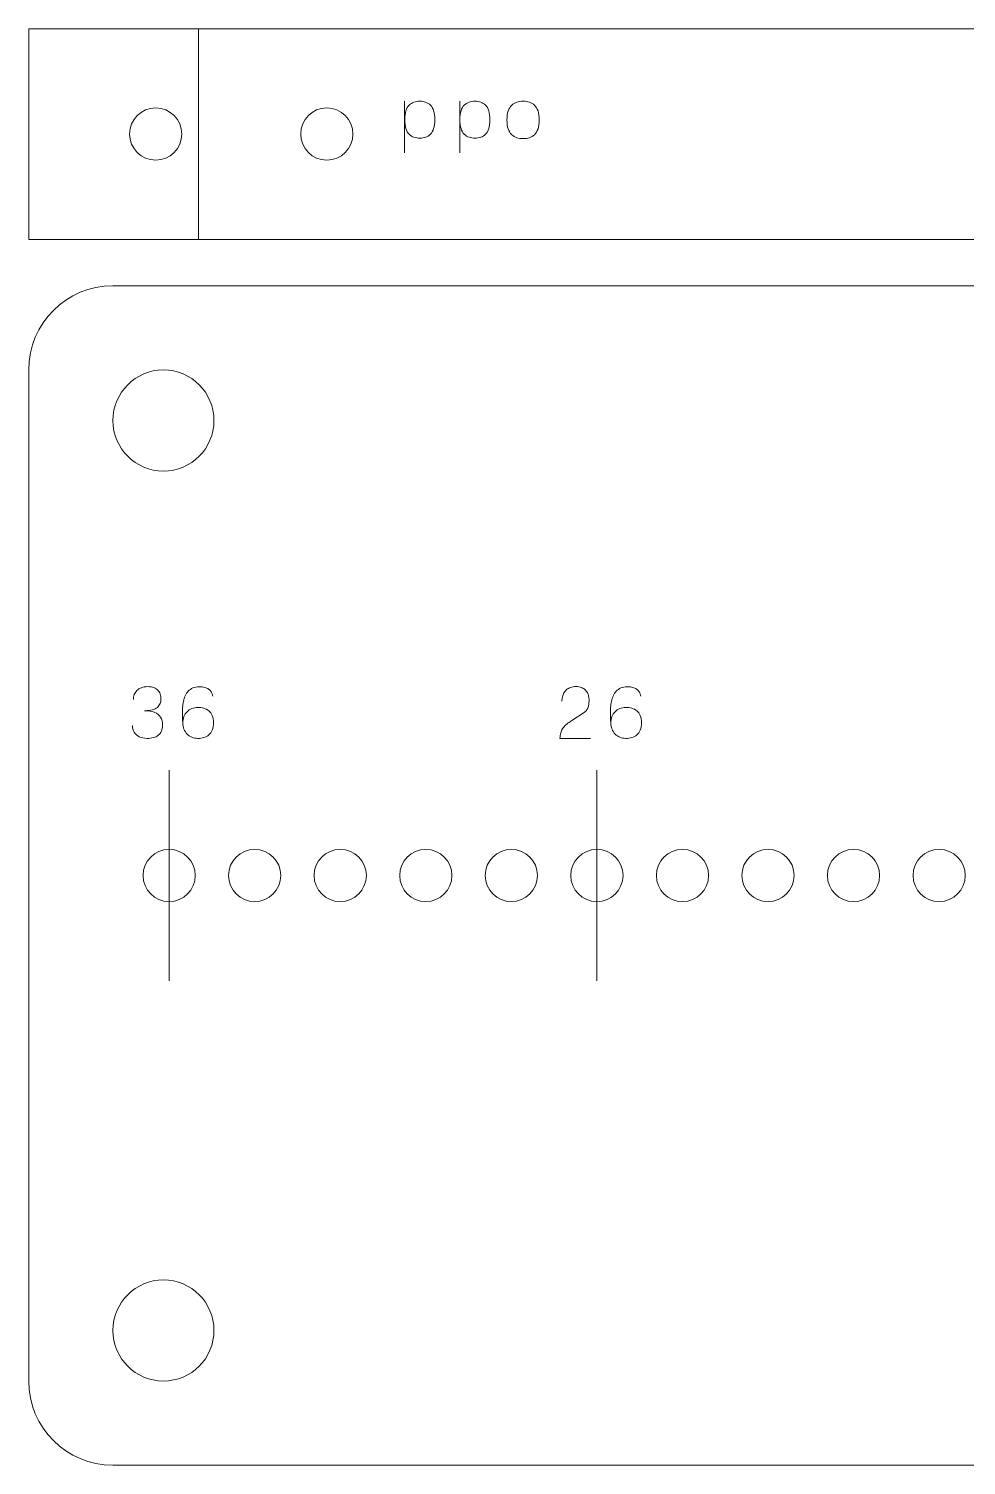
# Model space of a CAD drawing. Header units: centimetres. Extents: x -22.9 to 52.4, y -33.6 to -9.2.
# Drawn here: x -16 to -10.43, y -18.35 to -9.82 of the extents above; entities that cross this region are included whole.
import ezdxf

# ---------------------------------------------------------------- set-up
doc = ezdxf.new("R2010")
doc.units = ezdxf.units.CM
doc.header["$MEASUREMENT"] = 0
doc.layers.add('Layer 1', color=7, linetype='Continuous')

msp = doc.modelspace()

# ---------------------------------------------------------------- linework, layer by layer
at = {"layer": 'Layer 1', "color": 250, "lineweight": 20}
for centre, major_axis in [((-15.20001, -12.15001), (0, 0.3)), ((-15.16625, -14.85), (0, 0.155)), ((-14.65825, -14.85), (0, 0.155)), ((-14.15025, -14.85), (0, 0.155)), ((-13.64225, -14.85), (0, 0.155)), ((-13.13425, -14.85), (0, 0.155)), ((-12.62625, -14.85), (0, 0.155)), ((-12.11825, -14.85), (0, 0.155)), ((-11.61025, -14.85), (0, 0.155)), ((-11.10225, -14.85), (0, 0.155)), ((-10.59425, -14.85), (0, 0.155)), ((-15.20001, -17.55001), (0, 0.3))]:
    msp.add_ellipse(centre, major_axis=major_axis, ratio=1, dxfattribs=at)
for points, knots in [([(-16, -9.825), (-16, -9.825), (-5, -9.825), (-5, -9.825), (-5, -9.825), (-5, -9.825), (-5, -11.075), (-5, -11.075), (-5, -11.075), (-5, -11.075), (-16, -11.075), (-16, -11.075), (-16, -11.075), (-16, -11.075), (-16, -9.825), (-16, -9.825)], [0, 0, 0, 0, 0.25, 0.25, 0.25, 0.25, 0.5, 0.5, 0.5, 0.5, 0.75, 0.75, 0.75, 0.75, 1, 1, 1, 1]), ([(-15.246, -10.605), (-15.33159, -10.605), (-15.401, -10.53559), (-15.401, -10.45), (-15.401, -10.45), (-15.401, -10.36441), (-15.33159, -10.295), (-15.246, -10.295), (-15.246, -10.295), (-15.16041, -10.295), (-15.091, -10.36441), (-15.091, -10.45), (-15.091, -10.45), (-15.091, -10.53559), (-15.16041, -10.605), (-15.246, -10.605)], [0, 0, 0, 0, 0.25, 0.25, 0.25, 0.25, 0.5, 0.5, 0.5, 0.5, 0.75, 0.75, 0.75, 0.75, 1, 1, 1, 1]), ([(-14.23, -10.605), (-14.31559, -10.605), (-14.385, -10.53559), (-14.385, -10.45), (-14.385, -10.45), (-14.385, -10.36441), (-14.31559, -10.295), (-14.23, -10.295), (-14.23, -10.295), (-14.14441, -10.295), (-14.075, -10.36441), (-14.075, -10.45), (-14.075, -10.45), (-14.075, -10.53559), (-14.14441, -10.605), (-14.23, -10.605)], [0, 0, 0, 0, 0.25, 0.25, 0.25, 0.25, 0.5, 0.5, 0.5, 0.5, 0.75, 0.75, 0.75, 0.75, 1, 1, 1, 1]), ([(-16, -17.85), (-16, -17.85), (-16, -11.85), (-16, -11.85), (-16, -11.85), (-16, -11.5739), (-15.7761, -11.35), (-15.5, -11.35), (-15.5, -11.35), (-15.5, -11.35), (-5.5, -11.35), (-5.5, -11.35), (-5.5, -11.35), (-5.2239, -11.35), (-5, -11.5739), (-5, -11.85), (-5, -11.85), (-5, -11.85), (-5, -17.85), (-5, -17.85), (-5, -17.85), (-5, -18.1261), (-5.2239, -18.35), (-5.5, -18.35), (-5.5, -18.35), (-5.5, -18.35), (-15.5, -18.35), (-15.5, -18.35), (-15.5, -18.35), (-15.7761, -18.35), (-16, -18.1261), (-16, -17.85)], [0, 0, 0, 0, 0.125, 0.125, 0.125, 0.125, 0.25, 0.25, 0.25, 0.25, 0.375, 0.375, 0.375, 0.375, 0.5, 0.5, 0.5, 0.5, 0.625, 0.625, 0.625, 0.625, 0.75, 0.75, 0.75, 0.75, 0.875, 0.875, 0.875, 0.875, 1, 1, 1, 1])]:
    msp.add_open_spline(points, degree=3, knots=knots, dxfattribs=at)
at = {"layer": 'Layer 1', "color": 30, "lineweight": 20}
for points in [[(-14.992, -11.075), (-14.992, -11.075), (-14.992, -9.825), (-14.992, -9.825)], [(-15.16625, -14.225), (-15.16625, -14.225), (-15.16625, -15.475), (-15.16625, -15.475)], [(-12.62625, -14.225), (-12.62625, -14.225), (-12.62625, -15.475), (-12.62625, -15.475)]]:
    msp.add_open_spline(points, degree=3, dxfattribs=at)
at = {"layer": 'Layer 1', "color": 30, "lineweight": 9}
for points, knots in [([(-13.76792, -10.5616), (-13.76792, -10.5616), (-13.76792, -10.25553), (-13.76792, -10.25553), (-13.76792, -10.25553), (-13.76792, -10.25553), (-13.76792, -10.5616), (-13.76792, -10.5616)], [0, 0, 0, 0, 0.5, 0.5, 0.5, 0.5, 1, 1, 1, 1]), ([(-13.67775, -10.47397), (-13.6901, -10.47404), (-13.70167, -10.47235), (-13.71247, -10.46882), (-13.71247, -10.46882), (-13.72326, -10.46529), (-13.73279, -10.45936), (-13.74104, -10.45111), (-13.74104, -10.45111), (-13.7493, -10.44285), (-13.75572, -10.43164), (-13.76037, -10.41752), (-13.76037, -10.41752), (-13.76503, -10.40341), (-13.76743, -10.38585), (-13.7675, -10.36475), (-13.7675, -10.36475), (-13.76743, -10.34365), (-13.76503, -10.32609), (-13.76037, -10.31197), (-13.76037, -10.31197), (-13.75572, -10.29786), (-13.7493, -10.28664), (-13.74104, -10.27839), (-13.74104, -10.27839), (-13.73279, -10.27013), (-13.72326, -10.26421), (-13.71247, -10.26068), (-13.71247, -10.26068), (-13.70167, -10.25715), (-13.6901, -10.25546), (-13.67775, -10.25553), (-13.67775, -10.25553), (-13.66541, -10.25546), (-13.65383, -10.25715), (-13.64311, -10.26068), (-13.64311, -10.26068), (-13.63231, -10.26421), (-13.62286, -10.27013), (-13.61468, -10.27839), (-13.61468, -10.27839), (-13.60649, -10.28664), (-13.60007, -10.29786), (-13.59549, -10.31197), (-13.59549, -10.31197), (-13.59083, -10.32609), (-13.5885, -10.34365), (-13.58843, -10.36475), (-13.58843, -10.36475), (-13.5885, -10.38585), (-13.59083, -10.40341), (-13.59549, -10.41752), (-13.59549, -10.41752), (-13.60007, -10.43164), (-13.60649, -10.44285), (-13.61468, -10.45111), (-13.61468, -10.45111), (-13.62286, -10.45936), (-13.63231, -10.46529), (-13.64311, -10.46882), (-13.64311, -10.46882), (-13.65383, -10.47235), (-13.66541, -10.47404), (-13.67775, -10.47397)], [0, 0, 0, 0, 0.0625, 0.0625, 0.0625, 0.0625, 0.125, 0.125, 0.125, 0.125, 0.1875, 0.1875, 0.1875, 0.1875, 0.25, 0.25, 0.25, 0.25, 0.3125, 0.3125, 0.3125, 0.3125, 0.375, 0.375, 0.375, 0.375, 0.4375, 0.4375, 0.4375, 0.4375, 0.5, 0.5, 0.5, 0.5, 0.5625, 0.5625, 0.5625, 0.5625, 0.625, 0.625, 0.625, 0.625, 0.6875, 0.6875, 0.6875, 0.6875, 0.75, 0.75, 0.75, 0.75, 0.8125, 0.8125, 0.8125, 0.8125, 0.875, 0.875, 0.875, 0.875, 0.9375, 0.9375, 0.9375, 0.9375, 1, 1, 1, 1]), ([(-13.67775, -10.47397), (-13.6901, -10.47404), (-13.70167, -10.47235), (-13.71247, -10.46882), (-13.71247, -10.46882), (-13.72326, -10.46529), (-13.73279, -10.45936), (-13.74104, -10.45111), (-13.74104, -10.45111), (-13.7493, -10.44285), (-13.75572, -10.43164), (-13.76037, -10.41752), (-13.76037, -10.41752), (-13.76503, -10.40341), (-13.76743, -10.38585), (-13.7675, -10.36475), (-13.7675, -10.36475), (-13.76743, -10.34365), (-13.76503, -10.32609), (-13.76037, -10.31197), (-13.76037, -10.31197), (-13.75572, -10.29786), (-13.7493, -10.28664), (-13.74104, -10.27839), (-13.74104, -10.27839), (-13.73279, -10.27013), (-13.72326, -10.26421), (-13.71247, -10.26068), (-13.71247, -10.26068), (-13.70167, -10.25715), (-13.6901, -10.25546), (-13.67775, -10.25553), (-13.67775, -10.25553), (-13.66541, -10.25546), (-13.65383, -10.25715), (-13.64311, -10.26068), (-13.64311, -10.26068), (-13.63231, -10.26421), (-13.62286, -10.27013), (-13.61468, -10.27839), (-13.61468, -10.27839), (-13.60649, -10.28664), (-13.60007, -10.29786), (-13.59549, -10.31197), (-13.59549, -10.31197), (-13.59083, -10.32609), (-13.5885, -10.34365), (-13.58843, -10.36475), (-13.58843, -10.36475), (-13.5885, -10.38585), (-13.59083, -10.40341), (-13.59549, -10.41752), (-13.59549, -10.41752), (-13.60007, -10.43164), (-13.60649, -10.44285), (-13.61468, -10.45111), (-13.61468, -10.45111), (-13.62286, -10.45936), (-13.63231, -10.46529), (-13.64311, -10.46882), (-13.64311, -10.46882), (-13.65383, -10.47235), (-13.66541, -10.47404), (-13.67775, -10.47397)], [0, 0, 0, 0, 0.0625, 0.0625, 0.0625, 0.0625, 0.125, 0.125, 0.125, 0.125, 0.1875, 0.1875, 0.1875, 0.1875, 0.25, 0.25, 0.25, 0.25, 0.3125, 0.3125, 0.3125, 0.3125, 0.375, 0.375, 0.375, 0.375, 0.4375, 0.4375, 0.4375, 0.4375, 0.5, 0.5, 0.5, 0.5, 0.5625, 0.5625, 0.5625, 0.5625, 0.625, 0.625, 0.625, 0.625, 0.6875, 0.6875, 0.6875, 0.6875, 0.75, 0.75, 0.75, 0.75, 0.8125, 0.8125, 0.8125, 0.8125, 0.875, 0.875, 0.875, 0.875, 0.9375, 0.9375, 0.9375, 0.9375, 1, 1, 1, 1]), ([(-13.44069, -10.5616), (-13.44069, -10.5616), (-13.44069, -10.25553), (-13.44069, -10.25553), (-13.44069, -10.25553), (-13.44069, -10.25553), (-13.44069, -10.5616), (-13.44069, -10.5616)], [0, 0, 0, 0, 0.5, 0.5, 0.5, 0.5, 1, 1, 1, 1]), ([(-13.35052, -10.47397), (-13.36287, -10.47404), (-13.37444, -10.47235), (-13.38524, -10.46882), (-13.38524, -10.46882), (-13.39603, -10.46529), (-13.40556, -10.45936), (-13.41381, -10.45111), (-13.41381, -10.45111), (-13.42207, -10.44285), (-13.42849, -10.43164), (-13.43314, -10.41752), (-13.43314, -10.41752), (-13.4378, -10.40341), (-13.4402, -10.38585), (-13.44027, -10.36475), (-13.44027, -10.36475), (-13.4402, -10.34365), (-13.4378, -10.32609), (-13.43314, -10.31197), (-13.43314, -10.31197), (-13.42849, -10.29786), (-13.42207, -10.28664), (-13.41381, -10.27839), (-13.41381, -10.27839), (-13.40556, -10.27013), (-13.39603, -10.26421), (-13.38524, -10.26068), (-13.38524, -10.26068), (-13.37444, -10.25715), (-13.36287, -10.25546), (-13.35052, -10.25553), (-13.35052, -10.25553), (-13.33818, -10.25546), (-13.3266, -10.25715), (-13.31588, -10.26068), (-13.31588, -10.26068), (-13.30508, -10.26421), (-13.29563, -10.27013), (-13.28745, -10.27839), (-13.28745, -10.27839), (-13.27926, -10.28664), (-13.27284, -10.29786), (-13.26826, -10.31197), (-13.26826, -10.31197), (-13.2636, -10.32609), (-13.26127, -10.34365), (-13.2612, -10.36475), (-13.2612, -10.36475), (-13.26127, -10.38585), (-13.2636, -10.40341), (-13.26826, -10.41752), (-13.26826, -10.41752), (-13.27284, -10.43164), (-13.27926, -10.44285), (-13.28745, -10.45111), (-13.28745, -10.45111), (-13.29563, -10.45936), (-13.30508, -10.46529), (-13.31588, -10.46882), (-13.31588, -10.46882), (-13.3266, -10.47235), (-13.33818, -10.47404), (-13.35052, -10.47397)], [0, 0, 0, 0, 0.0625, 0.0625, 0.0625, 0.0625, 0.125, 0.125, 0.125, 0.125, 0.1875, 0.1875, 0.1875, 0.1875, 0.25, 0.25, 0.25, 0.25, 0.3125, 0.3125, 0.3125, 0.3125, 0.375, 0.375, 0.375, 0.375, 0.4375, 0.4375, 0.4375, 0.4375, 0.5, 0.5, 0.5, 0.5, 0.5625, 0.5625, 0.5625, 0.5625, 0.625, 0.625, 0.625, 0.625, 0.6875, 0.6875, 0.6875, 0.6875, 0.75, 0.75, 0.75, 0.75, 0.8125, 0.8125, 0.8125, 0.8125, 0.875, 0.875, 0.875, 0.875, 0.9375, 0.9375, 0.9375, 0.9375, 1, 1, 1, 1]), ([(-13.35052, -10.47397), (-13.36287, -10.47404), (-13.37444, -10.47235), (-13.38524, -10.46882), (-13.38524, -10.46882), (-13.39603, -10.46529), (-13.40556, -10.45936), (-13.41381, -10.45111), (-13.41381, -10.45111), (-13.42207, -10.44285), (-13.42849, -10.43164), (-13.43314, -10.41752), (-13.43314, -10.41752), (-13.4378, -10.40341), (-13.4402, -10.38585), (-13.44027, -10.36475), (-13.44027, -10.36475), (-13.4402, -10.34365), (-13.4378, -10.32609), (-13.43314, -10.31197), (-13.43314, -10.31197), (-13.42849, -10.29786), (-13.42207, -10.28664), (-13.41381, -10.27839), (-13.41381, -10.27839), (-13.40556, -10.27013), (-13.39603, -10.26421), (-13.38524, -10.26068), (-13.38524, -10.26068), (-13.37444, -10.25715), (-13.36287, -10.25546), (-13.35052, -10.25553), (-13.35052, -10.25553), (-13.33818, -10.25546), (-13.3266, -10.25715), (-13.31588, -10.26068), (-13.31588, -10.26068), (-13.30508, -10.26421), (-13.29563, -10.27013), (-13.28745, -10.27839), (-13.28745, -10.27839), (-13.27926, -10.28664), (-13.27284, -10.29786), (-13.26826, -10.31197), (-13.26826, -10.31197), (-13.2636, -10.32609), (-13.26127, -10.34365), (-13.2612, -10.36475), (-13.2612, -10.36475), (-13.26127, -10.38585), (-13.2636, -10.40341), (-13.26826, -10.41752), (-13.26826, -10.41752), (-13.27284, -10.43164), (-13.27926, -10.44285), (-13.28745, -10.45111), (-13.28745, -10.45111), (-13.29563, -10.45936), (-13.30508, -10.46529), (-13.31588, -10.46882), (-13.31588, -10.46882), (-13.3266, -10.47235), (-13.33818, -10.47404), (-13.35052, -10.47397)], [0, 0, 0, 0, 0.0625, 0.0625, 0.0625, 0.0625, 0.125, 0.125, 0.125, 0.125, 0.1875, 0.1875, 0.1875, 0.1875, 0.25, 0.25, 0.25, 0.25, 0.3125, 0.3125, 0.3125, 0.3125, 0.375, 0.375, 0.375, 0.375, 0.4375, 0.4375, 0.4375, 0.4375, 0.5, 0.5, 0.5, 0.5, 0.5625, 0.5625, 0.5625, 0.5625, 0.625, 0.625, 0.625, 0.625, 0.6875, 0.6875, 0.6875, 0.6875, 0.75, 0.75, 0.75, 0.75, 0.8125, 0.8125, 0.8125, 0.8125, 0.875, 0.875, 0.875, 0.875, 0.9375, 0.9375, 0.9375, 0.9375, 1, 1, 1, 1]), ([(-13.06436, -10.25553), (-13.07769, -10.25546), (-13.09011, -10.25715), (-13.10168, -10.26075), (-13.10168, -10.26075), (-13.11325, -10.26435), (-13.12348, -10.27035), (-13.13223, -10.27874), (-13.13223, -10.27874), (-13.14105, -10.28714), (-13.14789, -10.2985), (-13.1529, -10.31289), (-13.1529, -10.31289), (-13.15784, -10.32721), (-13.16038, -10.34506), (-13.16045, -10.36644), (-13.16045, -10.36644), (-13.16038, -10.38775), (-13.15784, -10.40553), (-13.1529, -10.41978), (-13.1529, -10.41978), (-13.14789, -10.43403), (-13.14105, -10.44539), (-13.13223, -10.45372), (-13.13223, -10.45372), (-13.12348, -10.46212), (-13.11325, -10.46811), (-13.10168, -10.47171), (-13.10168, -10.47171), (-13.09011, -10.47531), (-13.07769, -10.477), (-13.06436, -10.47693), (-13.06436, -10.47693), (-13.05116, -10.477), (-13.03874, -10.47531), (-13.02717, -10.47171), (-13.02717, -10.47171), (-13.0156, -10.46811), (-13.00544, -10.46212), (-12.99662, -10.45372), (-12.99662, -10.45372), (-12.9878, -10.44539), (-12.98089, -10.43403), (-12.97588, -10.41978), (-12.97588, -10.41978), (-12.97087, -10.40553), (-12.96833, -10.38775), (-12.96826, -10.36644), (-12.96826, -10.36644), (-12.96833, -10.34506), (-12.97087, -10.32721), (-12.97588, -10.31289), (-12.97588, -10.31289), (-12.98089, -10.2985), (-12.9878, -10.28714), (-12.99662, -10.27874), (-12.99662, -10.27874), (-13.00544, -10.27035), (-13.0156, -10.26435), (-13.02717, -10.26075), (-13.02717, -10.26075), (-13.03874, -10.25715), (-13.05116, -10.25546), (-13.06436, -10.25553)], [0, 0, 0, 0, 0.0625, 0.0625, 0.0625, 0.0625, 0.125, 0.125, 0.125, 0.125, 0.1875, 0.1875, 0.1875, 0.1875, 0.25, 0.25, 0.25, 0.25, 0.3125, 0.3125, 0.3125, 0.3125, 0.375, 0.375, 0.375, 0.375, 0.4375, 0.4375, 0.4375, 0.4375, 0.5, 0.5, 0.5, 0.5, 0.5625, 0.5625, 0.5625, 0.5625, 0.625, 0.625, 0.625, 0.625, 0.6875, 0.6875, 0.6875, 0.6875, 0.75, 0.75, 0.75, 0.75, 0.8125, 0.8125, 0.8125, 0.8125, 0.875, 0.875, 0.875, 0.875, 0.9375, 0.9375, 0.9375, 0.9375, 1, 1, 1, 1]), ([(-13.06436, -10.25553), (-13.07769, -10.25546), (-13.09011, -10.25715), (-13.10168, -10.26075), (-13.10168, -10.26075), (-13.11325, -10.26435), (-13.12348, -10.27035), (-13.13223, -10.27874), (-13.13223, -10.27874), (-13.14105, -10.28714), (-13.14789, -10.2985), (-13.1529, -10.31289), (-13.1529, -10.31289), (-13.15784, -10.32721), (-13.16038, -10.34506), (-13.16045, -10.36644), (-13.16045, -10.36644), (-13.16038, -10.38775), (-13.15784, -10.40553), (-13.1529, -10.41978), (-13.1529, -10.41978), (-13.14789, -10.43403), (-13.14105, -10.44539), (-13.13223, -10.45372), (-13.13223, -10.45372), (-13.12348, -10.46212), (-13.11325, -10.46811), (-13.10168, -10.47171), (-13.10168, -10.47171), (-13.09011, -10.47531), (-13.07769, -10.477), (-13.06436, -10.47693), (-13.06436, -10.47693), (-13.05116, -10.477), (-13.03874, -10.47531), (-13.02717, -10.47171), (-13.02717, -10.47171), (-13.0156, -10.46811), (-13.00544, -10.46212), (-12.99662, -10.45372), (-12.99662, -10.45372), (-12.9878, -10.44539), (-12.98089, -10.43403), (-12.97588, -10.41978), (-12.97588, -10.41978), (-12.97087, -10.40553), (-12.96833, -10.38775), (-12.96826, -10.36644), (-12.96826, -10.36644), (-12.96833, -10.34506), (-12.97087, -10.32721), (-12.97588, -10.31289), (-12.97588, -10.31289), (-12.98089, -10.2985), (-12.9878, -10.28714), (-12.99662, -10.27874), (-12.99662, -10.27874), (-13.00544, -10.27035), (-13.0156, -10.26435), (-13.02717, -10.26075), (-13.02717, -10.26075), (-13.03874, -10.25715), (-13.05116, -10.25546), (-13.06436, -10.25553)], [0, 0, 0, 0, 0.0625, 0.0625, 0.0625, 0.0625, 0.125, 0.125, 0.125, 0.125, 0.1875, 0.1875, 0.1875, 0.1875, 0.25, 0.25, 0.25, 0.25, 0.3125, 0.3125, 0.3125, 0.3125, 0.375, 0.375, 0.375, 0.375, 0.4375, 0.4375, 0.4375, 0.4375, 0.5, 0.5, 0.5, 0.5, 0.5625, 0.5625, 0.5625, 0.5625, 0.625, 0.625, 0.625, 0.625, 0.6875, 0.6875, 0.6875, 0.6875, 0.75, 0.75, 0.75, 0.75, 0.8125, 0.8125, 0.8125, 0.8125, 0.875, 0.875, 0.875, 0.875, 0.9375, 0.9375, 0.9375, 0.9375, 1, 1, 1, 1]), ([(-15.38405, -13.95974), (-15.38398, -13.97498), (-15.38045, -13.98824), (-15.37347, -13.99974), (-15.37347, -13.99974), (-15.36648, -14.01117), (-15.35653, -14.02013), (-15.34355, -14.02655), (-15.34355, -14.02655), (-15.33057, -14.03297), (-15.31498, -14.03622), (-15.29684, -14.03636), (-15.29684, -14.03636), (-15.28323, -14.03636), (-15.27088, -14.03495), (-15.25966, -14.03199), (-15.25966, -14.03199), (-15.24851, -14.02902), (-15.23892, -14.02444), (-15.2308, -14.01816), (-15.2308, -14.01816), (-15.22269, -14.01188), (-15.21648, -14.00376), (-15.21204, -13.99389), (-15.21204, -13.99389), (-15.20766, -13.98394), (-15.20548, -13.97201), (-15.20541, -13.95804), (-15.20541, -13.95804), (-15.20533, -13.93942), (-15.20914, -13.92368), (-15.21669, -13.91091), (-15.21669, -13.91091), (-15.22424, -13.89814), (-15.23596, -13.88855), (-15.25169, -13.88199), (-15.25169, -13.88199), (-15.26742, -13.87542), (-15.2876, -13.87211), (-15.31208, -13.87211), (-15.31208, -13.87211), (-15.29381, -13.87218), (-15.2785, -13.87049), (-15.26601, -13.86703), (-15.26601, -13.86703), (-15.25359, -13.86357), (-15.24365, -13.8587), (-15.23617, -13.85235), (-15.23617, -13.85235), (-15.22869, -13.84607), (-15.22326, -13.83859), (-15.22001, -13.82999), (-15.22001, -13.82999), (-15.21669, -13.82145), (-15.21507, -13.81207), (-15.21514, -13.80184), (-15.21514, -13.80184), (-15.21507, -13.7916), (-15.21648, -13.78215), (-15.2193, -13.7734), (-15.2193, -13.7734), (-15.22206, -13.76465), (-15.22657, -13.75696), (-15.23271, -13.7504), (-15.23271, -13.7504), (-15.23885, -13.74384), (-15.24696, -13.73869), (-15.25691, -13.73502), (-15.25691, -13.73502), (-15.26693, -13.73135), (-15.27914, -13.72952), (-15.29346, -13.72945), (-15.29346, -13.72945), (-15.30771, -13.72952), (-15.3202, -13.73163), (-15.33078, -13.73573), (-15.33078, -13.73573), (-15.34144, -13.73982), (-15.35018, -13.74539), (-15.35724, -13.75252), (-15.35724, -13.75252), (-15.36422, -13.75964), (-15.36945, -13.76776), (-15.3729, -13.77693), (-15.3729, -13.77693), (-15.37643, -13.7861), (-15.37812, -13.79584), (-15.37812, -13.80607), (-15.37812, -13.80607), (-15.37812, -13.79584), (-15.37643, -13.7861), (-15.3729, -13.77693), (-15.3729, -13.77693), (-15.36945, -13.76776), (-15.36422, -13.75964), (-15.35724, -13.75252), (-15.35724, -13.75252), (-15.35018, -13.74539), (-15.34144, -13.73982), (-15.33078, -13.73573), (-15.33078, -13.73573), (-15.3202, -13.73163), (-15.30771, -13.72952), (-15.29346, -13.72945), (-15.29346, -13.72945), (-15.27914, -13.72952), (-15.26693, -13.73135), (-15.25691, -13.73502), (-15.25691, -13.73502), (-15.24696, -13.73869), (-15.23885, -13.74384), (-15.23271, -13.7504), (-15.23271, -13.7504), (-15.22657, -13.75696), (-15.22206, -13.76465), (-15.2193, -13.7734), (-15.2193, -13.7734), (-15.21648, -13.78215), (-15.21507, -13.7916), (-15.21514, -13.80184), (-15.21514, -13.80184), (-15.21507, -13.81207), (-15.21669, -13.82145), (-15.22001, -13.82999), (-15.22001, -13.82999), (-15.22326, -13.83859), (-15.22869, -13.84607), (-15.23617, -13.85235), (-15.23617, -13.85235), (-15.24365, -13.8587), (-15.25359, -13.86357), (-15.26601, -13.86703), (-15.26601, -13.86703), (-15.2785, -13.87049), (-15.29381, -13.87218), (-15.31208, -13.87211), (-15.31208, -13.87211), (-15.2876, -13.87211), (-15.26742, -13.87542), (-15.25169, -13.88199), (-15.25169, -13.88199), (-15.23596, -13.88855), (-15.22424, -13.89814), (-15.21669, -13.91091), (-15.21669, -13.91091), (-15.20914, -13.92368), (-15.20533, -13.93942), (-15.20541, -13.95804), (-15.20541, -13.95804), (-15.20548, -13.97201), (-15.20766, -13.98394), (-15.21204, -13.99389), (-15.21204, -13.99389), (-15.21648, -14.00376), (-15.22269, -14.01188), (-15.2308, -14.01816), (-15.2308, -14.01816), (-15.23892, -14.02444), (-15.24851, -14.02902), (-15.25966, -14.03199), (-15.25966, -14.03199), (-15.27088, -14.03495), (-15.28323, -14.03636), (-15.29684, -14.03636), (-15.29684, -14.03636), (-15.31498, -14.03622), (-15.33057, -14.03297), (-15.34355, -14.02655), (-15.34355, -14.02655), (-15.35653, -14.02013), (-15.36648, -14.01117), (-15.37347, -13.99974), (-15.37347, -13.99974), (-15.38045, -13.98824), (-15.38398, -13.97498), (-15.38405, -13.95974)], [0, 0, 0, 0, 0.0227273, 0.0227273, 0.0227273, 0.0227273, 0.0454545, 0.0454545, 0.0454545, 0.0454545, 0.0681818, 0.0681818, 0.0681818, 0.0681818, 0.0909091, 0.0909091, 0.0909091, 0.0909091, 0.1136364, 0.1136364, 0.1136364, 0.1136364, 0.1363636, 0.1363636, 0.1363636, 0.1363636, 0.1590909, 0.1590909, 0.1590909, 0.1590909, 0.1818182, 0.1818182, 0.1818182, 0.1818182, 0.2045455, 0.2045455, 0.2045455, 0.2045455, 0.2272727, 0.2272727, 0.2272727, 0.2272727, 0.25, 0.25, 0.25, 0.25, 0.2727273, 0.2727273, 0.2727273, 0.2727273, 0.2954545, 0.2954545, 0.2954545, 0.2954545, 0.3181818, 0.3181818, 0.3181818, 0.3181818, 0.3409091, 0.3409091, 0.3409091, 0.3409091, 0.3636364, 0.3636364, 0.3636364, 0.3636364, 0.3863636, 0.3863636, 0.3863636, 0.3863636, 0.4090909, 0.4090909, 0.4090909, 0.4090909, 0.4318182, 0.4318182, 0.4318182, 0.4318182, 0.4545455, 0.4545455, 0.4545455, 0.4545455, 0.4772727, 0.4772727, 0.4772727, 0.4772727, 0.5, 0.5, 0.5, 0.5, 0.5227273, 0.5227273, 0.5227273, 0.5227273, 0.5454545, 0.5454545, 0.5454545, 0.5454545, 0.5681818, 0.5681818, 0.5681818, 0.5681818, 0.5909091, 0.5909091, 0.5909091, 0.5909091, 0.6136364, 0.6136364, 0.6136364, 0.6136364, 0.6363636, 0.6363636, 0.6363636, 0.6363636, 0.6590909, 0.6590909, 0.6590909, 0.6590909, 0.6818182, 0.6818182, 0.6818182, 0.6818182, 0.7045455, 0.7045455, 0.7045455, 0.7045455, 0.7272727, 0.7272727, 0.7272727, 0.7272727, 0.75, 0.75, 0.75, 0.75, 0.7727273, 0.7727273, 0.7727273, 0.7727273, 0.7954545, 0.7954545, 0.7954545, 0.7954545, 0.8181818, 0.8181818, 0.8181818, 0.8181818, 0.8409091, 0.8409091, 0.8409091, 0.8409091, 0.8636364, 0.8636364, 0.8636364, 0.8636364, 0.8863636, 0.8863636, 0.8863636, 0.8863636, 0.9090909, 0.9090909, 0.9090909, 0.9090909, 0.9318182, 0.9318182, 0.9318182, 0.9318182, 0.9545455, 0.9545455, 0.9545455, 0.9545455, 0.9772727, 0.9772727, 0.9772727, 0.9772727, 1, 1, 1, 1]), ([(-15.0856, -13.9445), (-15.08553, -13.93067), (-15.08328, -13.91818), (-15.07876, -13.90689), (-15.07876, -13.90689), (-15.07432, -13.89567), (-15.06804, -13.88601), (-15.05992, -13.87789), (-15.05992, -13.87789), (-15.05188, -13.86985), (-15.04235, -13.86364), (-15.03149, -13.85927), (-15.03149, -13.85927), (-15.02062, -13.85489), (-15.0087, -13.85271), (-14.99586, -13.85263), (-14.99586, -13.85263), (-14.98295, -13.85256), (-14.97088, -13.85419), (-14.95966, -13.85743), (-14.95966, -13.85743), (-14.94844, -13.86061), (-14.93864, -13.86583), (-14.9301, -13.87303), (-14.9301, -13.87303), (-14.92156, -13.88015), (-14.91486, -13.88961), (-14.91006, -13.90139), (-14.91006, -13.90139), (-14.90527, -13.91317), (-14.9028, -13.92749), (-14.90273, -13.9445), (-14.90273, -13.9445), (-14.9028, -13.9615), (-14.90527, -13.97582), (-14.91006, -13.98761), (-14.91006, -13.98761), (-14.91486, -13.99939), (-14.92156, -14.00884), (-14.9301, -14.01597), (-14.9301, -14.01597), (-14.93864, -14.02317), (-14.94844, -14.02839), (-14.95966, -14.03156), (-14.95966, -14.03156), (-14.97088, -14.03481), (-14.98295, -14.03643), (-14.99586, -14.03636), (-14.99586, -14.03636), (-15.0087, -14.03629), (-15.02048, -14.0341), (-15.03128, -14.02973), (-15.03128, -14.02973), (-15.042, -14.02535), (-15.05131, -14.01914), (-15.05929, -14.01103), (-15.05929, -14.01103), (-15.06726, -14.00299), (-15.07354, -13.99332), (-15.07805, -13.98203), (-15.07805, -13.98203), (-15.08264, -13.97081), (-15.08511, -13.95833), (-15.0856, -13.9445), (-15.0856, -13.9445), (-15.08589, -13.93751), (-15.08624, -13.92919), (-15.08673, -13.91952), (-15.08673, -13.91952), (-15.08723, -13.90978), (-15.08751, -13.8992), (-15.08758, -13.88784), (-15.08758, -13.88784), (-15.08765, -13.87641), (-15.0873, -13.86463), (-15.08638, -13.85256), (-15.08638, -13.85256), (-15.08553, -13.84043), (-15.08384, -13.8285), (-15.08137, -13.81672), (-15.08137, -13.81672), (-15.0789, -13.80501), (-15.07537, -13.79393), (-15.07072, -13.78356), (-15.07072, -13.78356), (-15.06606, -13.77319), (-15.06006, -13.76402), (-15.05265, -13.75604), (-15.05265, -13.75604), (-15.04518, -13.74807), (-15.03607, -13.74179), (-15.02528, -13.73721), (-15.02528, -13.73721), (-15.01448, -13.73269), (-15.00171, -13.73036), (-14.98697, -13.73029), (-14.98697, -13.73029), (-14.97413, -13.73036), (-14.96326, -13.73163), (-14.95423, -13.7341), (-14.95423, -13.7341), (-14.9452, -13.73657), (-14.93779, -13.73989), (-14.93186, -13.74398), (-14.93186, -13.74398), (-14.92601, -13.74814), (-14.92135, -13.75266), (-14.91797, -13.75767), (-14.91797, -13.75767), (-14.91458, -13.76261), (-14.91204, -13.76762), (-14.91049, -13.77263), (-14.91049, -13.77263), (-14.90886, -13.77763), (-14.90781, -13.78229), (-14.90738, -13.7866), (-14.90738, -13.7866), (-14.90781, -13.78229), (-14.90886, -13.77763), (-14.91049, -13.77263), (-14.91049, -13.77263), (-14.91204, -13.76762), (-14.91458, -13.76261), (-14.91797, -13.75767), (-14.91797, -13.75767), (-14.92135, -13.75266), (-14.92601, -13.74814), (-14.93186, -13.74398), (-14.93186, -13.74398), (-14.93779, -13.73989), (-14.9452, -13.73657), (-14.95423, -13.7341), (-14.95423, -13.7341), (-14.96326, -13.73163), (-14.97413, -13.73036), (-14.98697, -13.73029), (-14.98697, -13.73029), (-15.00171, -13.73036), (-15.01448, -13.73269), (-15.02528, -13.73721), (-15.02528, -13.73721), (-15.03607, -13.74179), (-15.04518, -13.74807), (-15.05265, -13.75604), (-15.05265, -13.75604), (-15.06006, -13.76402), (-15.06606, -13.77319), (-15.07072, -13.78356), (-15.07072, -13.78356), (-15.07537, -13.79393), (-15.0789, -13.80501), (-15.08137, -13.81672), (-15.08137, -13.81672), (-15.08384, -13.8285), (-15.08553, -13.84043), (-15.08638, -13.85256), (-15.08638, -13.85256), (-15.0873, -13.86463), (-15.08765, -13.87641), (-15.08758, -13.88784), (-15.08758, -13.88784), (-15.08751, -13.8992), (-15.08723, -13.90978), (-15.08673, -13.91952), (-15.08673, -13.91952), (-15.08624, -13.92919), (-15.08589, -13.93751), (-15.0856, -13.9445), (-15.0856, -13.9445), (-15.08511, -13.95833), (-15.08264, -13.97081), (-15.07805, -13.98203), (-15.07805, -13.98203), (-15.07354, -13.99332), (-15.06726, -14.00299), (-15.05929, -14.01103), (-15.05929, -14.01103), (-15.05131, -14.01914), (-15.042, -14.02535), (-15.03128, -14.02973), (-15.03128, -14.02973), (-15.02048, -14.0341), (-15.0087, -14.03629), (-14.99586, -14.03636), (-14.99586, -14.03636), (-14.98295, -14.03643), (-14.97088, -14.03481), (-14.95966, -14.03156), (-14.95966, -14.03156), (-14.94844, -14.02839), (-14.93864, -14.02317), (-14.9301, -14.01597), (-14.9301, -14.01597), (-14.92156, -14.00884), (-14.91486, -13.99939), (-14.91006, -13.98761), (-14.91006, -13.98761), (-14.90527, -13.97582), (-14.9028, -13.9615), (-14.90273, -13.9445), (-14.90273, -13.9445), (-14.9028, -13.92749), (-14.90527, -13.91317), (-14.91006, -13.90139), (-14.91006, -13.90139), (-14.91486, -13.88961), (-14.92156, -13.88015), (-14.9301, -13.87303), (-14.9301, -13.87303), (-14.93864, -13.86583), (-14.94844, -13.86061), (-14.95966, -13.85743), (-14.95966, -13.85743), (-14.97088, -13.85419), (-14.98295, -13.85256), (-14.99586, -13.85263), (-14.99586, -13.85263), (-15.0087, -13.85271), (-15.02062, -13.85489), (-15.03149, -13.85927), (-15.03149, -13.85927), (-15.04235, -13.86364), (-15.05188, -13.86985), (-15.05992, -13.87789), (-15.05992, -13.87789), (-15.06804, -13.88601), (-15.07432, -13.89567), (-15.07876, -13.90689), (-15.07876, -13.90689), (-15.08328, -13.91818), (-15.08553, -13.93067), (-15.0856, -13.9445)], [0, 0, 0, 0, 0.0172414, 0.0172414, 0.0172414, 0.0172414, 0.0344828, 0.0344828, 0.0344828, 0.0344828, 0.0517241, 0.0517241, 0.0517241, 0.0517241, 0.0689655, 0.0689655, 0.0689655, 0.0689655, 0.0862069, 0.0862069, 0.0862069, 0.0862069, 0.1034483, 0.1034483, 0.1034483, 0.1034483, 0.1206897, 0.1206897, 0.1206897, 0.1206897, 0.137931, 0.137931, 0.137931, 0.137931, 0.1551724, 0.1551724, 0.1551724, 0.1551724, 0.1724138, 0.1724138, 0.1724138, 0.1724138, 0.1896552, 0.1896552, 0.1896552, 0.1896552, 0.2068966, 0.2068966, 0.2068966, 0.2068966, 0.2241379, 0.2241379, 0.2241379, 0.2241379, 0.2413793, 0.2413793, 0.2413793, 0.2413793, 0.2586207, 0.2586207, 0.2586207, 0.2586207, 0.2758621, 0.2758621, 0.2758621, 0.2758621, 0.2931034, 0.2931034, 0.2931034, 0.2931034, 0.3103448, 0.3103448, 0.3103448, 0.3103448, 0.3275862, 0.3275862, 0.3275862, 0.3275862, 0.3448276, 0.3448276, 0.3448276, 0.3448276, 0.362069, 0.362069, 0.362069, 0.362069, 0.3793103, 0.3793103, 0.3793103, 0.3793103, 0.3965517, 0.3965517, 0.3965517, 0.3965517, 0.4137931, 0.4137931, 0.4137931, 0.4137931, 0.4310345, 0.4310345, 0.4310345, 0.4310345, 0.4482759, 0.4482759, 0.4482759, 0.4482759, 0.4655172, 0.4655172, 0.4655172, 0.4655172, 0.4827586, 0.4827586, 0.4827586, 0.4827586, 0.5, 0.5, 0.5, 0.5, 0.5172414, 0.5172414, 0.5172414, 0.5172414, 0.5344828, 0.5344828, 0.5344828, 0.5344828, 0.5517241, 0.5517241, 0.5517241, 0.5517241, 0.5689655, 0.5689655, 0.5689655, 0.5689655, 0.5862069, 0.5862069, 0.5862069, 0.5862069, 0.6034483, 0.6034483, 0.6034483, 0.6034483, 0.6206897, 0.6206897, 0.6206897, 0.6206897, 0.637931, 0.637931, 0.637931, 0.637931, 0.6551724, 0.6551724, 0.6551724, 0.6551724, 0.6724138, 0.6724138, 0.6724138, 0.6724138, 0.6896552, 0.6896552, 0.6896552, 0.6896552, 0.7068966, 0.7068966, 0.7068966, 0.7068966, 0.7241379, 0.7241379, 0.7241379, 0.7241379, 0.7413793, 0.7413793, 0.7413793, 0.7413793, 0.7586207, 0.7586207, 0.7586207, 0.7586207, 0.7758621, 0.7758621, 0.7758621, 0.7758621, 0.7931034, 0.7931034, 0.7931034, 0.7931034, 0.8103448, 0.8103448, 0.8103448, 0.8103448, 0.8275862, 0.8275862, 0.8275862, 0.8275862, 0.8448276, 0.8448276, 0.8448276, 0.8448276, 0.862069, 0.862069, 0.862069, 0.862069, 0.8793103, 0.8793103, 0.8793103, 0.8793103, 0.8965517, 0.8965517, 0.8965517, 0.8965517, 0.9137931, 0.9137931, 0.9137931, 0.9137931, 0.9310345, 0.9310345, 0.9310345, 0.9310345, 0.9482759, 0.9482759, 0.9482759, 0.9482759, 0.9655172, 0.9655172, 0.9655172, 0.9655172, 0.9827586, 0.9827586, 0.9827586, 0.9827586, 1, 1, 1, 1]), ([(-12.66392, -14.03636), (-12.66392, -14.03636), (-12.84553, -14.03636), (-12.84553, -14.03636), (-12.84553, -14.03636), (-12.84518, -14.02408), (-12.84363, -14.01322), (-12.84101, -14.0039), (-12.84101, -14.0039), (-12.83833, -13.99459), (-12.83474, -13.98641), (-12.83029, -13.97935), (-12.83029, -13.97935), (-12.82577, -13.9723), (-12.82062, -13.96602), (-12.81477, -13.96051), (-12.81477, -13.96051), (-12.80891, -13.95494), (-12.80263, -13.94986), (-12.79586, -13.94506), (-12.79586, -13.94506), (-12.78909, -13.94033), (-12.7821, -13.93561), (-12.77483, -13.93095), (-12.77483, -13.93095), (-12.77483, -13.93095), (-12.70244, -13.88269), (-12.70244, -13.88269), (-12.70244, -13.88269), (-12.69504, -13.87747), (-12.68925, -13.87176), (-12.68516, -13.86562), (-12.68516, -13.86562), (-12.681, -13.85948), (-12.6781, -13.85299), (-12.67634, -13.84614), (-12.67634, -13.84614), (-12.67465, -13.83937), (-12.67359, -13.83239), (-12.67324, -13.82533), (-12.67324, -13.82533), (-12.67288, -13.8182), (-12.67274, -13.81108), (-12.67281, -13.80395), (-12.67281, -13.80395), (-12.67281, -13.7981), (-12.67359, -13.79182), (-12.67514, -13.78504), (-12.67514, -13.78504), (-12.67676, -13.77834), (-12.6793, -13.77164), (-12.6829, -13.76501), (-12.6829, -13.76501), (-12.6865, -13.75837), (-12.6913, -13.75231), (-12.69729, -13.7468), (-12.69729, -13.7468), (-12.70329, -13.74137), (-12.7107, -13.737), (-12.71952, -13.73368), (-12.71952, -13.73368), (-12.72834, -13.73036), (-12.73871, -13.72867), (-12.7507, -13.7286), (-12.7507, -13.7286), (-12.76277, -13.72867), (-12.77342, -13.73036), (-12.7826, -13.73361), (-12.7826, -13.73361), (-12.79177, -13.73685), (-12.7996, -13.74137), (-12.80609, -13.74708), (-12.80609, -13.74708), (-12.81258, -13.7528), (-12.8178, -13.75943), (-12.82189, -13.76684), (-12.82189, -13.76684), (-12.82599, -13.77425), (-12.82895, -13.78215), (-12.83085, -13.79048), (-12.83085, -13.79048), (-12.83276, -13.7988), (-12.83368, -13.80727), (-12.83368, -13.81581), (-12.83368, -13.81581), (-12.83368, -13.80727), (-12.83276, -13.7988), (-12.83085, -13.79048), (-12.83085, -13.79048), (-12.82895, -13.78215), (-12.82599, -13.77425), (-12.82189, -13.76684), (-12.82189, -13.76684), (-12.8178, -13.75943), (-12.81258, -13.7528), (-12.80609, -13.74708), (-12.80609, -13.74708), (-12.7996, -13.74137), (-12.79177, -13.73685), (-12.7826, -13.73361), (-12.7826, -13.73361), (-12.77342, -13.73036), (-12.76277, -13.72867), (-12.7507, -13.7286), (-12.7507, -13.7286), (-12.73871, -13.72867), (-12.72834, -13.73036), (-12.71952, -13.73368), (-12.71952, -13.73368), (-12.7107, -13.737), (-12.70329, -13.74137), (-12.69729, -13.7468), (-12.69729, -13.7468), (-12.6913, -13.75231), (-12.6865, -13.75837), (-12.6829, -13.76501), (-12.6829, -13.76501), (-12.6793, -13.77164), (-12.67676, -13.77834), (-12.67514, -13.78504), (-12.67514, -13.78504), (-12.67359, -13.79182), (-12.67281, -13.7981), (-12.67281, -13.80395), (-12.67281, -13.80395), (-12.67274, -13.81108), (-12.67288, -13.8182), (-12.67324, -13.82533), (-12.67324, -13.82533), (-12.67359, -13.83239), (-12.67465, -13.83937), (-12.67634, -13.84614), (-12.67634, -13.84614), (-12.6781, -13.85299), (-12.681, -13.85948), (-12.68516, -13.86562), (-12.68516, -13.86562), (-12.68925, -13.87176), (-12.69504, -13.87747), (-12.70244, -13.88269), (-12.70244, -13.88269), (-12.70244, -13.88269), (-12.77483, -13.93095), (-12.77483, -13.93095), (-12.77483, -13.93095), (-12.7821, -13.93561), (-12.78909, -13.94033), (-12.79586, -13.94506), (-12.79586, -13.94506), (-12.80263, -13.94986), (-12.80891, -13.95494), (-12.81477, -13.96051), (-12.81477, -13.96051), (-12.82062, -13.96602), (-12.82577, -13.9723), (-12.83029, -13.97935), (-12.83029, -13.97935), (-12.83474, -13.98641), (-12.83833, -13.99459), (-12.84101, -14.0039), (-12.84101, -14.0039), (-12.84363, -14.01322), (-12.84518, -14.02408), (-12.84553, -14.03636), (-12.84553, -14.03636), (-12.84553, -14.03636), (-12.66392, -14.03636), (-12.66392, -14.03636)], [0, 0, 0, 0, 0.0238095, 0.0238095, 0.0238095, 0.0238095, 0.047619, 0.047619, 0.047619, 0.047619, 0.0714286, 0.0714286, 0.0714286, 0.0714286, 0.0952381, 0.0952381, 0.0952381, 0.0952381, 0.1190476, 0.1190476, 0.1190476, 0.1190476, 0.1428571, 0.1428571, 0.1428571, 0.1428571, 0.1666667, 0.1666667, 0.1666667, 0.1666667, 0.1904762, 0.1904762, 0.1904762, 0.1904762, 0.2142857, 0.2142857, 0.2142857, 0.2142857, 0.2380952, 0.2380952, 0.2380952, 0.2380952, 0.2619048, 0.2619048, 0.2619048, 0.2619048, 0.2857143, 0.2857143, 0.2857143, 0.2857143, 0.3095238, 0.3095238, 0.3095238, 0.3095238, 0.3333333, 0.3333333, 0.3333333, 0.3333333, 0.3571429, 0.3571429, 0.3571429, 0.3571429, 0.3809524, 0.3809524, 0.3809524, 0.3809524, 0.4047619, 0.4047619, 0.4047619, 0.4047619, 0.4285714, 0.4285714, 0.4285714, 0.4285714, 0.452381, 0.452381, 0.452381, 0.452381, 0.4761905, 0.4761905, 0.4761905, 0.4761905, 0.5, 0.5, 0.5, 0.5, 0.5238095, 0.5238095, 0.5238095, 0.5238095, 0.547619, 0.547619, 0.547619, 0.547619, 0.5714286, 0.5714286, 0.5714286, 0.5714286, 0.5952381, 0.5952381, 0.5952381, 0.5952381, 0.6190476, 0.6190476, 0.6190476, 0.6190476, 0.6428571, 0.6428571, 0.6428571, 0.6428571, 0.6666667, 0.6666667, 0.6666667, 0.6666667, 0.6904762, 0.6904762, 0.6904762, 0.6904762, 0.7142857, 0.7142857, 0.7142857, 0.7142857, 0.7380952, 0.7380952, 0.7380952, 0.7380952, 0.7619048, 0.7619048, 0.7619048, 0.7619048, 0.7857143, 0.7857143, 0.7857143, 0.7857143, 0.8095238, 0.8095238, 0.8095238, 0.8095238, 0.8333333, 0.8333333, 0.8333333, 0.8333333, 0.8571429, 0.8571429, 0.8571429, 0.8571429, 0.8809524, 0.8809524, 0.8809524, 0.8809524, 0.9047619, 0.9047619, 0.9047619, 0.9047619, 0.9285714, 0.9285714, 0.9285714, 0.9285714, 0.952381, 0.952381, 0.952381, 0.952381, 0.9761905, 0.9761905, 0.9761905, 0.9761905, 1, 1, 1, 1]), ([(-12.54412, -13.9445), (-12.54405, -13.93067), (-12.5418, -13.91818), (-12.53728, -13.90689), (-12.53728, -13.90689), (-12.53284, -13.89567), (-12.52656, -13.88601), (-12.51844, -13.87789), (-12.51844, -13.87789), (-12.5104, -13.86985), (-12.50087, -13.86364), (-12.49001, -13.85927), (-12.49001, -13.85927), (-12.47914, -13.85489), (-12.46722, -13.85271), (-12.45438, -13.85263), (-12.45438, -13.85263), (-12.44147, -13.85256), (-12.4294, -13.85419), (-12.41818, -13.85743), (-12.41818, -13.85743), (-12.40696, -13.86061), (-12.39716, -13.86583), (-12.38862, -13.87303), (-12.38862, -13.87303), (-12.38008, -13.88015), (-12.37338, -13.88961), (-12.36858, -13.90139), (-12.36858, -13.90139), (-12.36379, -13.91317), (-12.36132, -13.92749), (-12.36125, -13.9445), (-12.36125, -13.9445), (-12.36132, -13.9615), (-12.36379, -13.97582), (-12.36858, -13.98761), (-12.36858, -13.98761), (-12.37338, -13.99939), (-12.38008, -14.00884), (-12.38862, -14.01597), (-12.38862, -14.01597), (-12.39716, -14.02317), (-12.40696, -14.02839), (-12.41818, -14.03156), (-12.41818, -14.03156), (-12.4294, -14.03481), (-12.44147, -14.03643), (-12.45438, -14.03636), (-12.45438, -14.03636), (-12.46722, -14.03629), (-12.479, -14.0341), (-12.4898, -14.02973), (-12.4898, -14.02973), (-12.50052, -14.02535), (-12.50983, -14.01914), (-12.51781, -14.01103), (-12.51781, -14.01103), (-12.52578, -14.00299), (-12.53206, -13.99332), (-12.53657, -13.98203), (-12.53657, -13.98203), (-12.54116, -13.97081), (-12.54363, -13.95833), (-12.54412, -13.9445), (-12.54412, -13.9445), (-12.54441, -13.93751), (-12.54476, -13.92919), (-12.54525, -13.91952), (-12.54525, -13.91952), (-12.54575, -13.90978), (-12.54603, -13.8992), (-12.5461, -13.88784), (-12.5461, -13.88784), (-12.54617, -13.87641), (-12.54582, -13.86463), (-12.5449, -13.85256), (-12.5449, -13.85256), (-12.54405, -13.84043), (-12.54236, -13.8285), (-12.53989, -13.81672), (-12.53989, -13.81672), (-12.53742, -13.80501), (-12.53389, -13.79393), (-12.52924, -13.78356), (-12.52924, -13.78356), (-12.52458, -13.77319), (-12.51858, -13.76402), (-12.51117, -13.75604), (-12.51117, -13.75604), (-12.5037, -13.74807), (-12.49459, -13.74179), (-12.4838, -13.73721), (-12.4838, -13.73721), (-12.473, -13.73269), (-12.46023, -13.73036), (-12.44549, -13.73029), (-12.44549, -13.73029), (-12.43265, -13.73036), (-12.42178, -13.73163), (-12.41275, -13.7341), (-12.41275, -13.7341), (-12.40372, -13.73657), (-12.39631, -13.73989), (-12.39038, -13.74398), (-12.39038, -13.74398), (-12.38453, -13.74814), (-12.37987, -13.75266), (-12.37649, -13.75767), (-12.37649, -13.75767), (-12.3731, -13.76261), (-12.37056, -13.76762), (-12.36901, -13.77263), (-12.36901, -13.77263), (-12.36738, -13.77763), (-12.36633, -13.78229), (-12.3659, -13.7866), (-12.3659, -13.7866), (-12.36633, -13.78229), (-12.36738, -13.77763), (-12.36901, -13.77263), (-12.36901, -13.77263), (-12.37056, -13.76762), (-12.3731, -13.76261), (-12.37649, -13.75767), (-12.37649, -13.75767), (-12.37987, -13.75266), (-12.38453, -13.74814), (-12.39038, -13.74398), (-12.39038, -13.74398), (-12.39631, -13.73989), (-12.40372, -13.73657), (-12.41275, -13.7341), (-12.41275, -13.7341), (-12.42178, -13.73163), (-12.43265, -13.73036), (-12.44549, -13.73029), (-12.44549, -13.73029), (-12.46023, -13.73036), (-12.473, -13.73269), (-12.4838, -13.73721), (-12.4838, -13.73721), (-12.49459, -13.74179), (-12.5037, -13.74807), (-12.51117, -13.75604), (-12.51117, -13.75604), (-12.51858, -13.76402), (-12.52458, -13.77319), (-12.52924, -13.78356), (-12.52924, -13.78356), (-12.53389, -13.79393), (-12.53742, -13.80501), (-12.53989, -13.81672), (-12.53989, -13.81672), (-12.54236, -13.8285), (-12.54405, -13.84043), (-12.5449, -13.85256), (-12.5449, -13.85256), (-12.54582, -13.86463), (-12.54617, -13.87641), (-12.5461, -13.88784), (-12.5461, -13.88784), (-12.54603, -13.8992), (-12.54575, -13.90978), (-12.54525, -13.91952), (-12.54525, -13.91952), (-12.54476, -13.92919), (-12.54441, -13.93751), (-12.54412, -13.9445), (-12.54412, -13.9445), (-12.54363, -13.95833), (-12.54116, -13.97081), (-12.53657, -13.98203), (-12.53657, -13.98203), (-12.53206, -13.99332), (-12.52578, -14.00299), (-12.51781, -14.01103), (-12.51781, -14.01103), (-12.50983, -14.01914), (-12.50052, -14.02535), (-12.4898, -14.02973), (-12.4898, -14.02973), (-12.479, -14.0341), (-12.46722, -14.03629), (-12.45438, -14.03636), (-12.45438, -14.03636), (-12.44147, -14.03643), (-12.4294, -14.03481), (-12.41818, -14.03156), (-12.41818, -14.03156), (-12.40696, -14.02839), (-12.39716, -14.02317), (-12.38862, -14.01597), (-12.38862, -14.01597), (-12.38008, -14.00884), (-12.37338, -13.99939), (-12.36858, -13.98761), (-12.36858, -13.98761), (-12.36379, -13.97582), (-12.36132, -13.9615), (-12.36125, -13.9445), (-12.36125, -13.9445), (-12.36132, -13.92749), (-12.36379, -13.91317), (-12.36858, -13.90139), (-12.36858, -13.90139), (-12.37338, -13.88961), (-12.38008, -13.88015), (-12.38862, -13.87303), (-12.38862, -13.87303), (-12.39716, -13.86583), (-12.40696, -13.86061), (-12.41818, -13.85743), (-12.41818, -13.85743), (-12.4294, -13.85419), (-12.44147, -13.85256), (-12.45438, -13.85263), (-12.45438, -13.85263), (-12.46722, -13.85271), (-12.47914, -13.85489), (-12.49001, -13.85927), (-12.49001, -13.85927), (-12.50087, -13.86364), (-12.5104, -13.86985), (-12.51844, -13.87789), (-12.51844, -13.87789), (-12.52656, -13.88601), (-12.53284, -13.89567), (-12.53728, -13.90689), (-12.53728, -13.90689), (-12.5418, -13.91818), (-12.54405, -13.93067), (-12.54412, -13.9445)], [0, 0, 0, 0, 0.0172414, 0.0172414, 0.0172414, 0.0172414, 0.0344828, 0.0344828, 0.0344828, 0.0344828, 0.0517241, 0.0517241, 0.0517241, 0.0517241, 0.0689655, 0.0689655, 0.0689655, 0.0689655, 0.0862069, 0.0862069, 0.0862069, 0.0862069, 0.1034483, 0.1034483, 0.1034483, 0.1034483, 0.1206897, 0.1206897, 0.1206897, 0.1206897, 0.137931, 0.137931, 0.137931, 0.137931, 0.1551724, 0.1551724, 0.1551724, 0.1551724, 0.1724138, 0.1724138, 0.1724138, 0.1724138, 0.1896552, 0.1896552, 0.1896552, 0.1896552, 0.2068966, 0.2068966, 0.2068966, 0.2068966, 0.2241379, 0.2241379, 0.2241379, 0.2241379, 0.2413793, 0.2413793, 0.2413793, 0.2413793, 0.2586207, 0.2586207, 0.2586207, 0.2586207, 0.2758621, 0.2758621, 0.2758621, 0.2758621, 0.2931034, 0.2931034, 0.2931034, 0.2931034, 0.3103448, 0.3103448, 0.3103448, 0.3103448, 0.3275862, 0.3275862, 0.3275862, 0.3275862, 0.3448276, 0.3448276, 0.3448276, 0.3448276, 0.362069, 0.362069, 0.362069, 0.362069, 0.3793103, 0.3793103, 0.3793103, 0.3793103, 0.3965517, 0.3965517, 0.3965517, 0.3965517, 0.4137931, 0.4137931, 0.4137931, 0.4137931, 0.4310345, 0.4310345, 0.4310345, 0.4310345, 0.4482759, 0.4482759, 0.4482759, 0.4482759, 0.4655172, 0.4655172, 0.4655172, 0.4655172, 0.4827586, 0.4827586, 0.4827586, 0.4827586, 0.5, 0.5, 0.5, 0.5, 0.5172414, 0.5172414, 0.5172414, 0.5172414, 0.5344828, 0.5344828, 0.5344828, 0.5344828, 0.5517241, 0.5517241, 0.5517241, 0.5517241, 0.5689655, 0.5689655, 0.5689655, 0.5689655, 0.5862069, 0.5862069, 0.5862069, 0.5862069, 0.6034483, 0.6034483, 0.6034483, 0.6034483, 0.6206897, 0.6206897, 0.6206897, 0.6206897, 0.637931, 0.637931, 0.637931, 0.637931, 0.6551724, 0.6551724, 0.6551724, 0.6551724, 0.6724138, 0.6724138, 0.6724138, 0.6724138, 0.6896552, 0.6896552, 0.6896552, 0.6896552, 0.7068966, 0.7068966, 0.7068966, 0.7068966, 0.7241379, 0.7241379, 0.7241379, 0.7241379, 0.7413793, 0.7413793, 0.7413793, 0.7413793, 0.7586207, 0.7586207, 0.7586207, 0.7586207, 0.7758621, 0.7758621, 0.7758621, 0.7758621, 0.7931034, 0.7931034, 0.7931034, 0.7931034, 0.8103448, 0.8103448, 0.8103448, 0.8103448, 0.8275862, 0.8275862, 0.8275862, 0.8275862, 0.8448276, 0.8448276, 0.8448276, 0.8448276, 0.862069, 0.862069, 0.862069, 0.862069, 0.8793103, 0.8793103, 0.8793103, 0.8793103, 0.8965517, 0.8965517, 0.8965517, 0.8965517, 0.9137931, 0.9137931, 0.9137931, 0.9137931, 0.9310345, 0.9310345, 0.9310345, 0.9310345, 0.9482759, 0.9482759, 0.9482759, 0.9482759, 0.9655172, 0.9655172, 0.9655172, 0.9655172, 0.9827586, 0.9827586, 0.9827586, 0.9827586, 1, 1, 1, 1])]:
    msp.add_open_spline(points, degree=3, knots=knots, dxfattribs=at)

doc.saveas('drawing.dxf')
